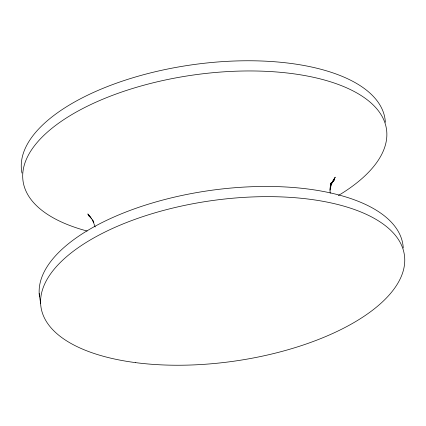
<?xml version="1.0" encoding="UTF-8"?>
<svg xmlns="http://www.w3.org/2000/svg" width="426" height="426" viewBox="0 0 426 426"><rect width="100%" height="100%" fill="white"/><g stroke="black" fill="none" stroke-linecap="round" stroke-linejoin="round"><path stroke-width="0.64" d="M330.752 185.31L331.668 182.845L329.985 190.177L330.629 183.079L330.038 190.694L330.214 193.228M330.858 185.299L335.246 177.141L332.52 181.364M331.162 183.473L331.838 182.419M331.332 183.59L334.517 179.681L331.428 183.031M90.413 216.871L88.294 215.3L91.59 218.442M89.098 215.391L87.788 213.932L92.33 219.827L93.837 222.542M93.092 220.95L92.522 219.875L95.2 226.983M39.187 293.514L40.64 303.706M21.982 173.084A183.558 81.041 -8.1 0 1 192.941 64.683A183.558 81.041 -8.1 0 1 385.36 122.294M87.149 231.036A183.558 81.041 -8.1 0 1 67.558 117.209A183.558 81.041 -8.1 0 1 326.502 80.599A183.558 81.041 -8.1 0 1 338.377 195.513M39.522 296.81A183.558 81.041 -8.1 0 1 213.064 190.065A183.558 81.041 -8.1 0 1 403.252 247.985M135.495 362.617A183.558 81.041 -8.1 0 0 404.7 258.177A183.558 81.041 -8.1 0 0 127.816 222.031A183.558 81.041 -8.1 0 0 135.495 362.617"/></g></svg>
